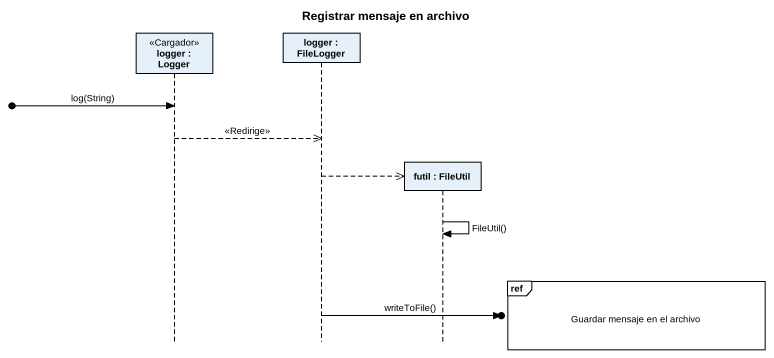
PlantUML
@startuml
title Registrar mensaje en archivo
hide footbox
participant "logger : Logger" as logger <<Cargador>>
participant "logger : FileLogger" as logger_2
participant "futil : FileUtil" as futil

[o-> logger : log(String)
logger -->> logger_2 : <<Redirige>>
logger_2 -->> futil **
futil -> futil : FileUtil()
ref over futil : Guardar mensaje en el archivo
logger_2 ->o] : writeToFile()
@enduml
